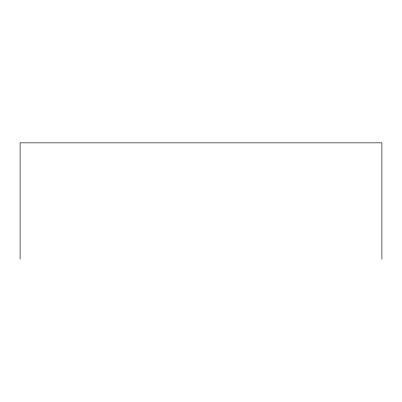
<?xml version="1.0" encoding="UTF-8"?>
<svg xmlns="http://www.w3.org/2000/svg" width="402" height="402" viewBox="0 0 402 402"><rect width="100%" height="100%" fill="white"/><g stroke="black" fill="none" stroke-linecap="round" stroke-linejoin="round"><path stroke-width="0.6" d="M381.9 259.154L381.9 142.846L20.1 142.846L20.1 259.154"/></g></svg>
